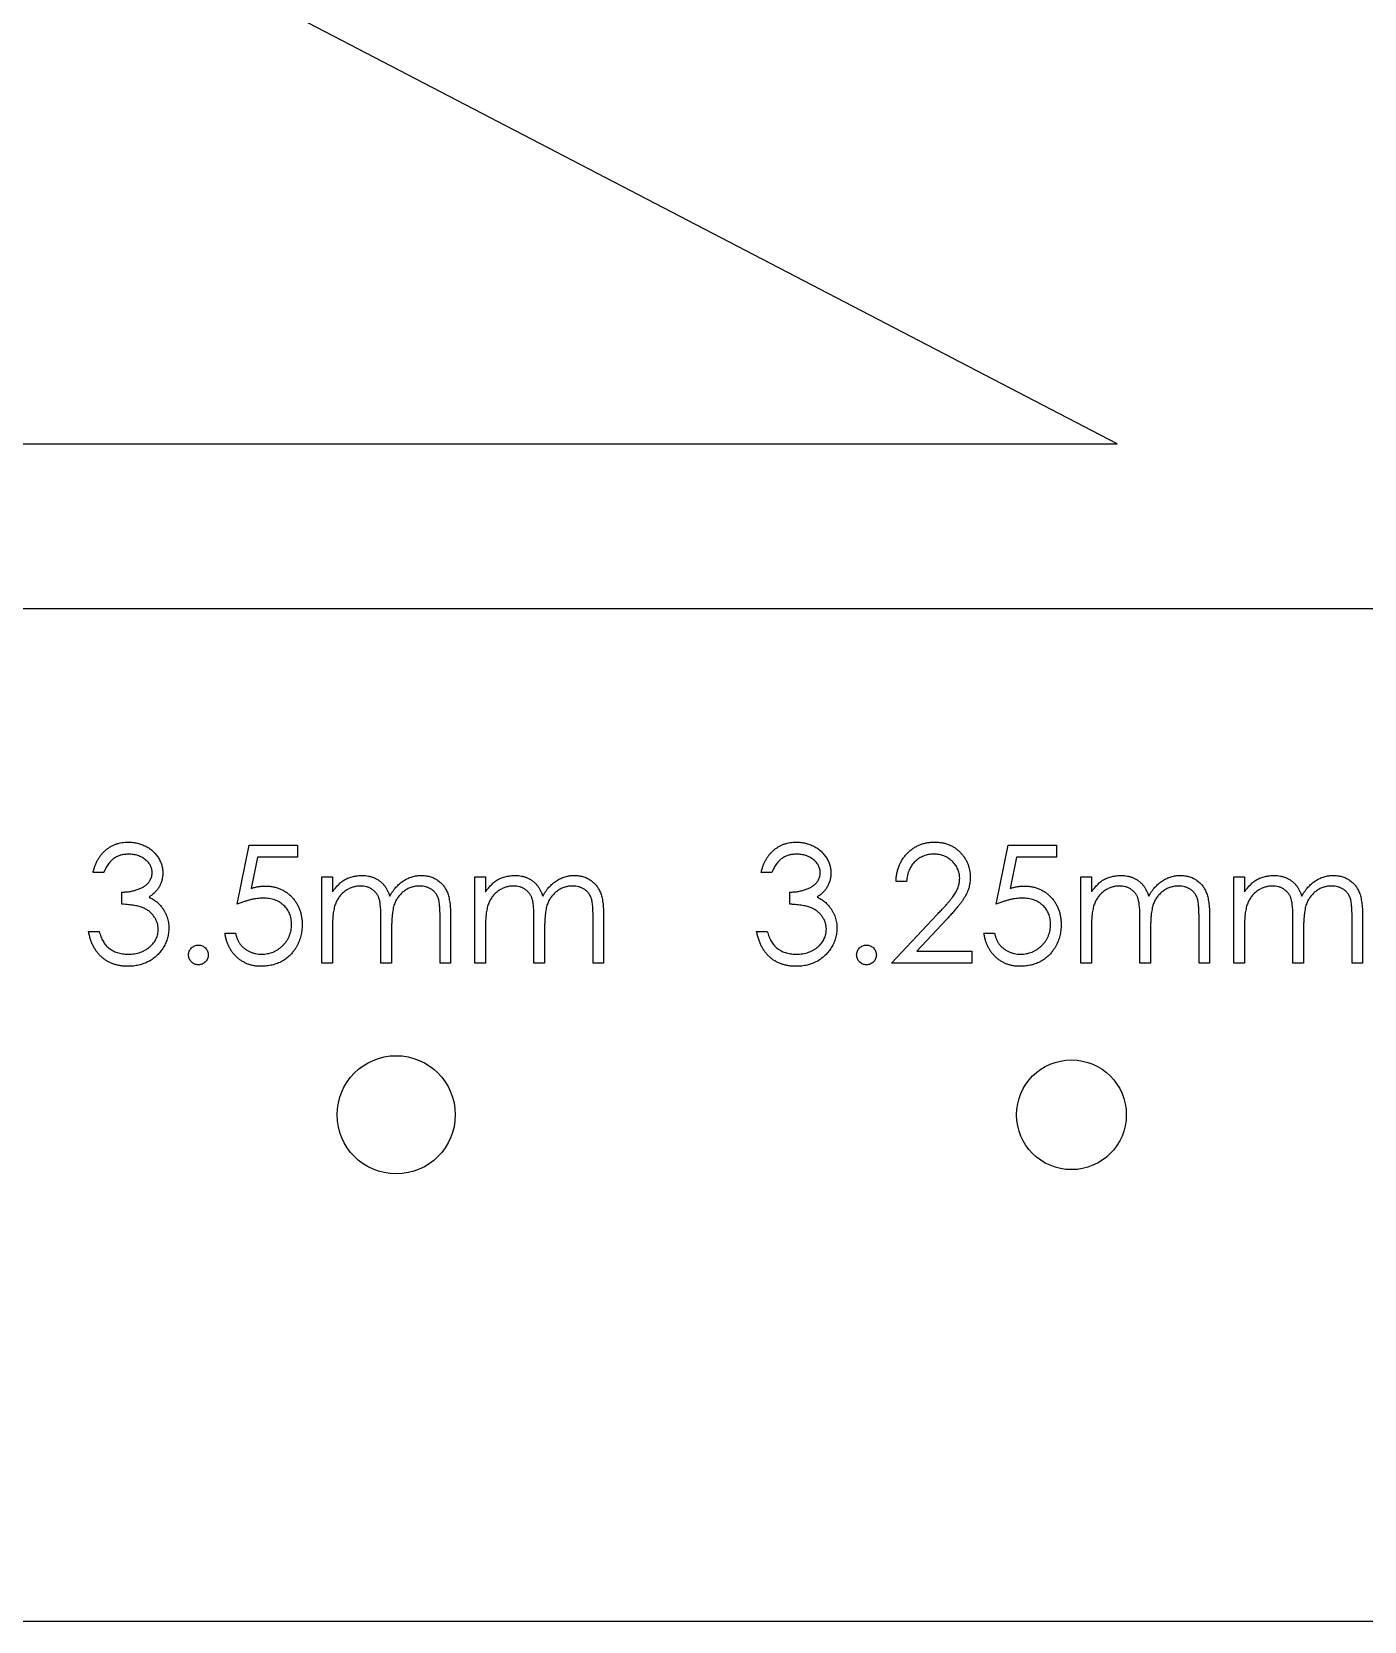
# Model space of a CAD drawing. Header units: millimetres. Extents: x 0 to 250, y -15 to 112.
# Drawn here: x 129.21 to 168.67, y 0 to 47.08 of the extents above; entities that cross this region are included whole.
import ezdxf

# ---------------------------------------------------------------- set-up
doc = ezdxf.new("R2010")
doc.units = ezdxf.units.MM

msp = doc.modelspace()

# ---------------------------------------------------------------- linework, layer by layer
at = {"color": 7, "linetype": 'Continuous', "lineweight": 25}
for p, q in [((161.353, 34.868), (90.392, 71.808)), ((90.392, 34.868), (161.353, 34.868)), ((0, 30), (250, 30)), ((135.285, 21.237), (135.644, 22.987)), ((135.644, 22.987), (137.08, 22.987)), ((135.889, 22.628), (135.701, 21.707)), ((137.08, 22.628), (135.889, 22.628)), ((137.08, 22.987), (137.08, 22.628)), ((157.766, 21.237), (158.125, 22.987)), ((158.125, 22.987), (159.561, 22.987)), ((158.37, 22.628), (158.182, 21.707)), ((159.561, 22.628), (158.37, 22.628)), ((159.561, 22.987), (159.561, 22.628)), ((131.336, 22.179), (131.022, 22.179)), ((151.125, 22.179), (150.811, 22.179)), ((137.798, 22.045), (138.112, 22.045)), ((137.798, 19.487), (137.798, 22.045)), ((138.112, 22.045), (138.112, 21.6)), ((142.33, 22.045), (142.644, 22.045)), ((142.33, 19.487), (142.33, 22.045)), ((142.644, 22.045), (142.644, 21.6)), ((155.118, 21.91), (154.804, 21.91)), ((160.279, 22.045), (160.593, 22.045)), ((160.279, 19.487), (160.279, 22.045)), ((160.593, 22.045), (160.593, 21.6)), ((164.811, 22.045), (165.125, 22.045)), ((164.811, 19.487), (164.811, 22.045)), ((165.125, 22.045), (165.125, 21.6)), ((131.875, 21.237), (131.875, 21.596)), ((151.663, 21.237), (151.663, 21.596)), ((139.548, 19.487), (139.548, 20.788)), ((141.298, 19.487), (141.298, 20.874)), ((141.612, 20.872), (141.612, 19.487)), ((144.08, 19.487), (144.08, 20.788)), ((145.83, 19.487), (145.83, 20.874)), ((146.144, 20.872), (146.144, 19.487)), ((154.67, 19.487), (156.027, 20.935)), ((156.295, 20.781), (155.419, 19.846)), ((162.029, 19.487), (162.029, 20.788)), ((163.779, 19.487), (163.779, 20.874)), ((164.093, 20.872), (164.093, 19.487)), ((166.561, 19.487), (166.561, 20.788)), ((168.311, 19.487), (168.311, 20.874)), ((168.625, 20.872), (168.625, 19.487)), ((130.888, 20.429), (131.202, 20.429)), ((134.926, 20.384), (135.24, 20.384)), ((138.112, 20.563), (138.112, 19.487)), ((139.862, 20.482), (139.862, 19.487)), ((142.644, 20.563), (142.644, 19.487)), ((144.394, 20.482), (144.394, 19.487)), ((150.676, 20.429), (150.99, 20.429)), ((157.407, 20.384), (157.721, 20.384)), ((160.593, 20.563), (160.593, 19.487)), ((162.343, 20.482), (162.343, 19.487)), ((165.125, 20.563), (165.125, 19.487)), ((166.875, 20.482), (166.875, 19.487)), ((155.419, 19.846), (157.048, 19.846)), ((157.048, 19.846), (157.048, 19.487)), ((138.112, 19.487), (137.798, 19.487)), ((139.862, 19.487), (139.548, 19.487)), ((141.612, 19.487), (141.298, 19.487)), ((142.644, 19.487), (142.33, 19.487)), ((144.394, 19.487), (144.08, 19.487)), ((146.144, 19.487), (145.83, 19.487)), ((157.048, 19.487), (154.67, 19.487)), ((160.593, 19.487), (160.279, 19.487)), ((162.343, 19.487), (162.029, 19.487)), ((164.093, 19.487), (163.779, 19.487)), ((165.125, 19.487), (164.811, 19.487)), ((166.875, 19.487), (166.561, 19.487)), ((168.625, 19.487), (168.311, 19.487)), ((0, 0), (250, 0))]:
    msp.add_line(p, q, dxfattribs=at)
for centre, radius in [((140, 15), 1.75), ((160, 15), 1.625)]:
    msp.add_circle(centre, radius, dxfattribs=at)
for points, knots in [([(131.022, 22.179), (131.031, 22.214), (131.047, 22.283), (131.082, 22.382), (131.12, 22.475), (131.165, 22.561), (131.215, 22.642), (131.271, 22.715), (131.333, 22.784), (131.401, 22.845), (131.472, 22.9), (131.547, 22.946), (131.625, 22.987), (131.707, 23.02), (131.792, 23.045), (131.88, 23.063), (131.971, 23.075), (132.033, 23.076), (132.064, 23.077)], [0, 0, 0, 0, 0.072625, 0.141977, 0.208985, 0.273957, 0.336889, 0.398745, 0.460116, 0.520825, 0.580994, 0.640152, 0.698622, 0.757271, 0.816427, 0.876254, 0.937165, 1, 1, 1, 1]), ([(132.064, 23.077), (132.11, 23.075), (132.2, 23.073), (132.333, 23.048), (132.461, 23.008), (132.583, 22.954), (132.696, 22.887), (132.797, 22.807), (132.884, 22.715), (132.956, 22.615), (133.014, 22.507), (133.056, 22.396), (133.081, 22.283), (133.085, 22.206), (133.086, 22.167)], [0, 0, 0, 0, 0.090254, 0.17854, 0.266093, 0.354631, 0.441886, 0.525747, 0.608114, 0.690197, 0.770821, 0.848326, 0.924012, 1, 1, 1, 1]), ([(150.811, 22.179), (150.819, 22.214), (150.836, 22.283), (150.87, 22.382), (150.908, 22.475), (150.954, 22.561), (151.003, 22.642), (151.06, 22.715), (151.121, 22.784), (151.189, 22.845), (151.26, 22.9), (151.336, 22.946), (151.414, 22.987), (151.495, 23.02), (151.58, 23.045), (151.668, 23.063), (151.759, 23.075), (151.821, 23.076), (151.852, 23.077)], [0, 0, 0, 0, 0.072625, 0.141977, 0.208985, 0.273957, 0.336889, 0.398745, 0.460116, 0.520825, 0.580994, 0.640152, 0.698622, 0.757271, 0.816427, 0.876254, 0.937165, 1, 1, 1, 1]), ([(151.852, 23.077), (151.898, 23.075), (151.989, 23.073), (152.121, 23.048), (152.249, 23.008), (152.371, 22.954), (152.484, 22.887), (152.585, 22.807), (152.672, 22.715), (152.745, 22.615), (152.802, 22.507), (152.844, 22.396), (152.87, 22.283), (152.873, 22.206), (152.875, 22.167)], [0, 0, 0, 0, 0.090254, 0.17854, 0.266093, 0.354631, 0.441886, 0.525747, 0.608114, 0.690197, 0.770821, 0.848326, 0.924012, 1, 1, 1, 1]), ([(154.804, 21.91), (154.806, 21.952), (154.81, 22.034), (154.829, 22.153), (154.856, 22.267), (154.894, 22.375), (154.941, 22.477), (154.998, 22.574), (155.065, 22.665), (155.142, 22.75), (155.224, 22.827), (155.314, 22.893), (155.407, 22.95), (155.506, 22.997), (155.609, 23.032), (155.717, 23.058), (155.83, 23.074), (155.907, 23.076), (155.946, 23.077)], [0, 0, 0, 0, 0.068791, 0.135103, 0.198979, 0.261904, 0.323495, 0.385195, 0.446969, 0.509765, 0.572251, 0.633405, 0.693251, 0.752583, 0.812579, 0.873275, 0.93555, 1, 1, 1, 1]), ([(155.946, 23.077), (155.984, 23.076), (156.059, 23.074), (156.169, 23.059), (156.274, 23.035), (156.374, 23.002), (156.467, 22.957), (156.554, 22.903), (156.637, 22.841), (156.711, 22.768), (156.78, 22.69), (156.839, 22.606), (156.89, 22.52), (156.932, 22.43), (156.963, 22.336), (156.987, 22.24), (157, 22.139), (157.002, 22.071), (157.003, 22.036)], [0, 0, 0, 0, 0.0694755, 0.1365168, 0.2007888, 0.2638297, 0.325735, 0.3872907, 0.4495092, 0.5129678, 0.5762752, 0.6375801, 0.6979026, 0.7571721, 0.8165985, 0.8766532, 0.9372896, 1, 1, 1, 1]), ([(132.068, 22.718), (132.028, 22.716), (131.951, 22.714), (131.838, 22.69), (131.734, 22.652), (131.654, 22.606), (131.595, 22.562), (131.553, 22.523), (131.512, 22.479), (131.474, 22.429), (131.436, 22.375), (131.401, 22.314), (131.367, 22.249), (131.347, 22.203), (131.336, 22.179)], [0, 0, 0, 0, 0.1227119, 0.239685, 0.3518159, 0.4637661, 0.5208178, 0.5794483, 0.6406041, 0.7052975, 0.7736339, 0.8446694, 0.9200565, 1, 1, 1, 1]), ([(132.772, 22.169), (132.772, 22.187), (132.771, 22.223), (132.761, 22.276), (132.745, 22.328), (132.723, 22.378), (132.695, 22.425), (132.66, 22.471), (132.619, 22.514), (132.572, 22.555), (132.522, 22.594), (132.467, 22.627), (132.408, 22.655), (132.347, 22.678), (132.282, 22.696), (132.213, 22.708), (132.142, 22.716), (132.093, 22.717), (132.068, 22.718)], [0, 0, 0, 0, 0.055275, 0.109966, 0.163247, 0.218076, 0.273301, 0.330909, 0.390995, 0.454176, 0.518862, 0.583311, 0.648517, 0.715031, 0.782502, 0.852323, 0.924928, 1, 1, 1, 1]), ([(151.857, 22.718), (151.817, 22.716), (151.739, 22.714), (151.627, 22.69), (151.522, 22.652), (151.443, 22.606), (151.384, 22.562), (151.342, 22.523), (151.3, 22.479), (151.263, 22.429), (151.224, 22.375), (151.189, 22.314), (151.156, 22.249), (151.135, 22.203), (151.125, 22.179)], [0, 0, 0, 0, 0.1227119, 0.239685, 0.3518159, 0.4637661, 0.5208178, 0.5794483, 0.6406041, 0.7052975, 0.7736339, 0.8446694, 0.9200565, 1, 1, 1, 1]), ([(152.561, 22.169), (152.56, 22.187), (152.559, 22.223), (152.549, 22.276), (152.533, 22.328), (152.512, 22.378), (152.483, 22.425), (152.449, 22.471), (152.408, 22.514), (152.361, 22.555), (152.31, 22.594), (152.255, 22.627), (152.197, 22.655), (152.135, 22.678), (152.07, 22.696), (152.002, 22.708), (151.93, 22.716), (151.881, 22.717), (151.857, 22.718)], [0, 0, 0, 0, 0.055275, 0.109966, 0.163247, 0.218076, 0.273301, 0.330909, 0.390995, 0.454176, 0.518862, 0.583311, 0.648517, 0.715031, 0.782502, 0.852323, 0.924928, 1, 1, 1, 1]), ([(155.93, 22.718), (155.902, 22.717), (155.848, 22.716), (155.769, 22.706), (155.694, 22.689), (155.622, 22.666), (155.554, 22.636), (155.489, 22.599), (155.428, 22.556), (155.371, 22.506), (155.318, 22.451), (155.271, 22.389), (155.231, 22.322), (155.195, 22.25), (155.166, 22.173), (155.144, 22.09), (155.127, 22.002), (155.121, 21.941), (155.118, 21.91)], [0, 0, 0, 0, 0.064439, 0.126547, 0.186887, 0.245878, 0.304041, 0.362191, 0.420976, 0.48066, 0.5406, 0.600689, 0.661936, 0.724443, 0.789038, 0.856314, 0.926352, 1, 1, 1, 1]), ([(156.689, 22.008), (156.688, 22.032), (156.687, 22.079), (156.676, 22.148), (156.659, 22.215), (156.635, 22.279), (156.604, 22.34), (156.565, 22.399), (156.521, 22.456), (156.469, 22.509), (156.413, 22.558), (156.353, 22.601), (156.29, 22.637), (156.224, 22.666), (156.155, 22.69), (156.082, 22.706), (156.007, 22.716), (155.956, 22.717), (155.93, 22.718)], [0, 0, 0, 0, 0.061965, 0.122122, 0.180988, 0.239933, 0.299906, 0.359989, 0.421776, 0.486576, 0.551535, 0.615018, 0.677259, 0.73973, 0.80305, 0.866495, 0.931973, 1, 1, 1, 1]), ([(131.875, 21.596), (131.918, 21.597), (132.003, 21.598), (132.127, 21.615), (132.245, 21.64), (132.356, 21.676), (132.456, 21.719), (132.544, 21.769), (132.616, 21.825), (132.674, 21.886), (132.718, 21.953), (132.75, 22.022), (132.768, 22.094), (132.771, 22.144), (132.772, 22.169)], [0, 0, 0, 0, 0.110166, 0.215787, 0.318027, 0.417574, 0.51165, 0.596162, 0.672935, 0.74367, 0.810677, 0.874059, 0.936696, 1, 1, 1, 1]), ([(133.086, 22.167), (133.085, 22.13), (133.083, 22.058), (133.063, 21.952), (133.031, 21.853), (132.986, 21.759), (132.928, 21.671), (132.857, 21.589), (132.773, 21.513), (132.71, 21.47), (132.678, 21.447)], [0, 0, 0, 0, 0.128068, 0.250608, 0.37063, 0.490072, 0.610375, 0.734313, 0.863217, 1, 1, 1, 1]), ([(151.663, 21.596), (151.706, 21.597), (151.791, 21.598), (151.915, 21.615), (152.034, 21.64), (152.144, 21.676), (152.245, 21.719), (152.332, 21.769), (152.405, 21.825), (152.463, 21.886), (152.506, 21.953), (152.538, 22.022), (152.557, 22.094), (152.559, 22.144), (152.561, 22.169)], [0, 0, 0, 0, 0.110166, 0.215787, 0.318027, 0.417574, 0.51165, 0.596162, 0.672935, 0.74367, 0.810677, 0.874059, 0.936696, 1, 1, 1, 1]), ([(152.875, 22.167), (152.874, 22.13), (152.871, 22.058), (152.852, 21.952), (152.819, 21.853), (152.774, 21.759), (152.716, 21.671), (152.645, 21.589), (152.562, 21.513), (152.499, 21.47), (152.466, 21.447)], [0, 0, 0, 0, 0.128068, 0.250608, 0.37063, 0.490072, 0.610375, 0.734313, 0.863217, 1, 1, 1, 1]), ([(135.701, 21.707), (135.738, 21.718), (135.81, 21.737), (135.916, 21.759), (136.016, 21.773), (136.081, 21.775), (136.113, 21.775)], [0, 0, 0, 0, 0.275068, 0.532901, 0.773973, 1, 1, 1, 1]), ([(136.113, 21.775), (136.152, 21.775), (136.229, 21.773), (136.341, 21.757), (136.449, 21.732), (136.551, 21.697), (136.648, 21.652), (136.738, 21.596), (136.825, 21.53), (136.905, 21.455), (136.977, 21.372), (137.041, 21.283), (137.095, 21.188), (137.139, 21.087), (137.173, 20.981), (137.196, 20.869), (137.212, 20.752), (137.214, 20.671), (137.214, 20.63)], [0, 0, 0, 0, 0.065808, 0.129394, 0.190894, 0.251281, 0.310815, 0.370371, 0.430768, 0.492881, 0.555104, 0.616067, 0.677256, 0.73826, 0.800762, 0.864778, 0.931045, 1, 1, 1, 1]), ([(138.112, 21.6), (138.14, 21.639), (138.194, 21.714), (138.283, 21.812), (138.372, 21.895), (138.436, 21.939), (138.467, 21.96)], [0, 0, 0, 0, 0.283595, 0.543395, 0.780646, 1, 1, 1, 1]), ([(138.939, 21.775), (138.901, 21.774), (138.825, 21.771), (138.714, 21.743), (138.607, 21.7), (138.505, 21.641), (138.411, 21.567), (138.329, 21.48), (138.26, 21.381), (138.214, 21.289), (138.185, 21.207), (138.165, 21.138), (138.148, 21.061), (138.136, 20.976), (138.124, 20.884), (138.118, 20.784), (138.112, 20.676), (138.112, 20.602), (138.112, 20.563)], [0, 0, 0, 0, 0.0686771, 0.136871, 0.2061144, 0.2775382, 0.349772, 0.4212508, 0.4929108, 0.5670266, 0.6066142, 0.649704, 0.6973032, 0.7490857, 0.8048806, 0.865485, 0.9302371, 1, 1, 1, 1]), ([(138.467, 21.96), (138.509, 21.98), (138.592, 22.019), (138.723, 22.06), (138.857, 22.084), (138.948, 22.088), (138.994, 22.089)], [0, 0, 0, 0, 0.253734, 0.503035, 0.750014, 1, 1, 1, 1]), ([(139.548, 20.788), (139.548, 20.824), (139.548, 20.895), (139.545, 20.996), (139.54, 21.088), (139.534, 21.171), (139.525, 21.244), (139.516, 21.309), (139.505, 21.364), (139.486, 21.425), (139.457, 21.491), (139.411, 21.562), (139.353, 21.625), (139.286, 21.678), (139.21, 21.722), (139.126, 21.753), (139.034, 21.772), (138.972, 21.774), (138.939, 21.775)], [0, 0, 0, 0, 0.08253, 0.158779, 0.227738, 0.289946, 0.345499, 0.393896, 0.436374, 0.472122, 0.536384, 0.599078, 0.661948, 0.726311, 0.791771, 0.858647, 0.927305, 1, 1, 1, 1]), ([(138.994, 22.089), (139.025, 22.088), (139.086, 22.086), (139.177, 22.073), (139.264, 22.05), (139.349, 22.017), (139.429, 21.978), (139.502, 21.932), (139.567, 21.88), (139.626, 21.821), (139.678, 21.751), (139.726, 21.67), (139.77, 21.576), (139.795, 21.508), (139.808, 21.472)], [0, 0, 0, 0, 0.084152, 0.166532, 0.248836, 0.331246, 0.412957, 0.490494, 0.566156, 0.639987, 0.716765, 0.802144, 0.895833, 1, 1, 1, 1]), ([(139.808, 21.472), (139.822, 21.497), (139.849, 21.545), (139.894, 21.614), (139.941, 21.678), (139.991, 21.738), (140.044, 21.794), (140.099, 21.845), (140.156, 21.891), (140.236, 21.945), (140.34, 22.003), (140.471, 22.053), (140.607, 22.084), (140.699, 22.088), (140.746, 22.089)], [0, 0, 0, 0, 0.071766, 0.141226, 0.209116, 0.27484, 0.339483, 0.402476, 0.464942, 0.526833, 0.647415, 0.765562, 0.881615, 1, 1, 1, 1]), ([(140.691, 21.775), (140.652, 21.774), (140.573, 21.771), (140.459, 21.743), (140.349, 21.7), (140.247, 21.637), (140.153, 21.562), (140.072, 21.473), (140.005, 21.373), (139.96, 21.28), (139.931, 21.196), (139.912, 21.123), (139.897, 21.04), (139.884, 20.947), (139.875, 20.845), (139.867, 20.732), (139.863, 20.61), (139.862, 20.526), (139.862, 20.482)], [0, 0, 0, 0, 0.068158, 0.134707, 0.201865, 0.270788, 0.340024, 0.408083, 0.476813, 0.547346, 0.58564, 0.628865, 0.677153, 0.730803, 0.789807, 0.854325, 0.924365, 1, 1, 1, 1]), ([(141.298, 20.874), (141.298, 20.906), (141.298, 20.969), (141.295, 21.06), (141.29, 21.142), (141.284, 21.216), (141.276, 21.282), (141.265, 21.34), (141.254, 21.391), (141.235, 21.447), (141.205, 21.509), (141.159, 21.576), (141.102, 21.634), (141.036, 21.684), (140.96, 21.725), (140.877, 21.755), (140.786, 21.773), (140.724, 21.774), (140.691, 21.775)], [0, 0, 0, 0, 0.078343, 0.150563, 0.216151, 0.27568, 0.328707, 0.375904, 0.417302, 0.452693, 0.517265, 0.581217, 0.645322, 0.712024, 0.78013, 0.850218, 0.922649, 1, 1, 1, 1]), ([(140.746, 22.089), (140.789, 22.088), (140.873, 22.085), (140.995, 22.06), (141.109, 22.017), (141.214, 21.959), (141.31, 21.886), (141.392, 21.799), (141.462, 21.698), (141.508, 21.604), (141.539, 21.521), (141.558, 21.45), (141.574, 21.371), (141.588, 21.286), (141.599, 21.193), (141.606, 21.093), (141.611, 20.985), (141.612, 20.911), (141.612, 20.872)], [0, 0, 0, 0, 0.075604, 0.147965, 0.218797, 0.28947, 0.359724, 0.429708, 0.500497, 0.574429, 0.613947, 0.657155, 0.703973, 0.754939, 0.809707, 0.868833, 0.932385, 1, 1, 1, 1]), ([(142.644, 21.6), (142.672, 21.639), (142.726, 21.714), (142.815, 21.812), (142.904, 21.895), (142.968, 21.939), (142.999, 21.96)], [0, 0, 0, 0, 0.283595, 0.543395, 0.780646, 1, 1, 1, 1]), ([(143.471, 21.775), (143.433, 21.774), (143.357, 21.771), (143.246, 21.743), (143.139, 21.7), (143.037, 21.641), (142.943, 21.567), (142.861, 21.48), (142.792, 21.381), (142.746, 21.289), (142.717, 21.207), (142.697, 21.138), (142.68, 21.061), (142.668, 20.976), (142.656, 20.884), (142.65, 20.784), (142.644, 20.676), (142.644, 20.602), (142.644, 20.563)], [0, 0, 0, 0, 0.068677, 0.136871, 0.206114, 0.277538, 0.349772, 0.421251, 0.492911, 0.567027, 0.606614, 0.649704, 0.697303, 0.749086, 0.804881, 0.865485, 0.930237, 1, 1, 1, 1]), ([(142.999, 21.96), (143.041, 21.98), (143.124, 22.019), (143.255, 22.06), (143.389, 22.084), (143.48, 22.088), (143.526, 22.089)], [0, 0, 0, 0, 0.253734, 0.503035, 0.750014, 1, 1, 1, 1]), ([(144.08, 20.788), (144.08, 20.824), (144.08, 20.895), (144.077, 20.996), (144.072, 21.088), (144.066, 21.171), (144.058, 21.244), (144.048, 21.309), (144.037, 21.364), (144.018, 21.425), (143.989, 21.491), (143.943, 21.562), (143.885, 21.625), (143.818, 21.678), (143.742, 21.722), (143.658, 21.753), (143.566, 21.772), (143.504, 21.774), (143.471, 21.775)], [0, 0, 0, 0, 0.0825297, 0.1587789, 0.2277381, 0.2899457, 0.3454988, 0.3938963, 0.4363738, 0.4721223, 0.5363836, 0.5990779, 0.6619482, 0.7263105, 0.7917711, 0.8586473, 0.9273053, 1, 1, 1, 1]), ([(143.526, 22.089), (143.557, 22.088), (143.618, 22.086), (143.709, 22.073), (143.796, 22.05), (143.881, 22.017), (143.961, 21.978), (144.034, 21.932), (144.099, 21.88), (144.158, 21.821), (144.21, 21.751), (144.258, 21.67), (144.302, 21.576), (144.327, 21.508), (144.34, 21.472)], [0, 0, 0, 0, 0.084152, 0.166532, 0.248836, 0.331246, 0.412957, 0.490494, 0.566156, 0.639987, 0.716765, 0.802144, 0.895833, 1, 1, 1, 1]), ([(144.34, 21.472), (144.354, 21.497), (144.381, 21.545), (144.426, 21.614), (144.473, 21.678), (144.523, 21.738), (144.576, 21.794), (144.631, 21.845), (144.688, 21.891), (144.768, 21.945), (144.872, 22.003), (145.003, 22.053), (145.139, 22.084), (145.231, 22.088), (145.278, 22.089)], [0, 0, 0, 0, 0.071766, 0.141226, 0.209116, 0.27484, 0.339483, 0.402476, 0.464942, 0.526833, 0.647415, 0.765562, 0.881615, 1, 1, 1, 1]), ([(145.223, 21.775), (145.184, 21.774), (145.105, 21.771), (144.991, 21.743), (144.881, 21.7), (144.779, 21.637), (144.685, 21.562), (144.604, 21.473), (144.537, 21.373), (144.492, 21.28), (144.463, 21.196), (144.444, 21.123), (144.43, 21.04), (144.416, 20.947), (144.407, 20.845), (144.399, 20.732), (144.395, 20.61), (144.394, 20.526), (144.394, 20.482)], [0, 0, 0, 0, 0.0681582, 0.1347066, 0.201865, 0.2707883, 0.3400243, 0.4080827, 0.4768132, 0.5473461, 0.5856398, 0.628865, 0.6771532, 0.7308028, 0.7898066, 0.854325, 0.9243651, 1, 1, 1, 1]), ([(145.83, 20.874), (145.83, 20.906), (145.83, 20.969), (145.827, 21.06), (145.822, 21.142), (145.816, 21.216), (145.808, 21.282), (145.797, 21.34), (145.786, 21.391), (145.767, 21.447), (145.737, 21.509), (145.691, 21.576), (145.634, 21.634), (145.568, 21.684), (145.492, 21.725), (145.409, 21.755), (145.318, 21.773), (145.256, 21.774), (145.223, 21.775)], [0, 0, 0, 0, 0.078343, 0.150563, 0.216151, 0.27568, 0.328707, 0.375904, 0.417302, 0.452693, 0.517265, 0.581217, 0.645322, 0.712024, 0.78013, 0.850218, 0.922649, 1, 1, 1, 1]), ([(145.278, 22.089), (145.321, 22.088), (145.405, 22.085), (145.527, 22.06), (145.641, 22.017), (145.746, 21.959), (145.842, 21.886), (145.924, 21.799), (145.994, 21.698), (146.04, 21.604), (146.071, 21.521), (146.09, 21.45), (146.107, 21.371), (146.12, 21.286), (146.131, 21.193), (146.138, 21.093), (146.143, 20.985), (146.144, 20.911), (146.144, 20.872)], [0, 0, 0, 0, 0.075604, 0.147965, 0.218797, 0.28947, 0.359724, 0.429708, 0.500497, 0.574429, 0.613947, 0.657155, 0.703973, 0.754939, 0.809707, 0.868833, 0.932385, 1, 1, 1, 1]), ([(156.027, 20.935), (156.06, 20.97), (156.123, 21.036), (156.213, 21.133), (156.294, 21.223), (156.366, 21.305), (156.428, 21.382), (156.483, 21.45), (156.527, 21.513), (156.574, 21.586), (156.621, 21.674), (156.66, 21.783), (156.684, 21.895), (156.687, 21.97), (156.689, 22.008)], [0, 0, 0, 0, 0.110803, 0.212829, 0.306101, 0.390647, 0.466924, 0.534481, 0.593587, 0.644557, 0.7362, 0.825024, 0.911986, 1, 1, 1, 1]), ([(157.003, 22.036), (157.001, 21.987), (156.998, 21.891), (156.969, 21.749), (156.924, 21.611), (156.87, 21.5), (156.816, 21.411), (156.767, 21.338), (156.709, 21.259), (156.643, 21.174), (156.568, 21.084), (156.485, 20.987), (156.393, 20.886), (156.328, 20.816), (156.295, 20.781)], [0, 0, 0, 0, 0.098702, 0.195672, 0.292422, 0.391343, 0.444462, 0.504229, 0.570352, 0.642546, 0.722288, 0.807921, 0.90047, 1, 1, 1, 1]), ([(158.182, 21.707), (158.219, 21.718), (158.29, 21.737), (158.396, 21.759), (158.497, 21.773), (158.562, 21.775), (158.594, 21.775)], [0, 0, 0, 0, 0.275068, 0.532901, 0.773973, 1, 1, 1, 1]), ([(158.594, 21.775), (158.633, 21.775), (158.71, 21.773), (158.822, 21.757), (158.929, 21.732), (159.031, 21.697), (159.128, 21.652), (159.219, 21.596), (159.305, 21.53), (159.385, 21.455), (159.458, 21.372), (159.522, 21.283), (159.576, 21.188), (159.619, 21.087), (159.654, 20.981), (159.677, 20.869), (159.693, 20.752), (159.694, 20.671), (159.695, 20.63)], [0, 0, 0, 0, 0.065808, 0.129394, 0.190894, 0.251281, 0.310815, 0.370371, 0.430768, 0.492881, 0.555104, 0.616067, 0.677256, 0.73826, 0.800762, 0.864778, 0.931045, 1, 1, 1, 1]), ([(160.593, 21.6), (160.621, 21.639), (160.675, 21.714), (160.764, 21.812), (160.853, 21.895), (160.917, 21.939), (160.947, 21.96)], [0, 0, 0, 0, 0.283595, 0.543395, 0.780646, 1, 1, 1, 1]), ([(161.42, 21.775), (161.382, 21.774), (161.306, 21.771), (161.195, 21.743), (161.087, 21.7), (160.985, 21.641), (160.892, 21.567), (160.81, 21.48), (160.741, 21.381), (160.695, 21.289), (160.666, 21.207), (160.646, 21.138), (160.629, 21.061), (160.617, 20.976), (160.605, 20.884), (160.599, 20.784), (160.593, 20.676), (160.593, 20.602), (160.593, 20.563)], [0, 0, 0, 0, 0.068677, 0.136871, 0.206114, 0.277538, 0.349772, 0.421251, 0.492911, 0.567027, 0.606614, 0.649704, 0.697303, 0.749086, 0.804881, 0.865485, 0.930237, 1, 1, 1, 1]), ([(160.947, 21.96), (160.989, 21.98), (161.072, 22.019), (161.204, 22.06), (161.338, 22.084), (161.429, 22.088), (161.475, 22.089)], [0, 0, 0, 0, 0.253734, 0.503035, 0.750014, 1, 1, 1, 1]), ([(162.029, 20.788), (162.028, 20.824), (162.028, 20.895), (162.026, 20.996), (162.021, 21.088), (162.015, 21.171), (162.006, 21.244), (161.997, 21.309), (161.985, 21.364), (161.966, 21.425), (161.938, 21.491), (161.892, 21.562), (161.834, 21.625), (161.766, 21.678), (161.69, 21.722), (161.606, 21.753), (161.515, 21.772), (161.452, 21.774), (161.42, 21.775)], [0, 0, 0, 0, 0.08253, 0.158779, 0.227738, 0.289946, 0.345499, 0.393896, 0.436374, 0.472122, 0.536384, 0.599078, 0.661948, 0.726311, 0.791771, 0.858647, 0.927305, 1, 1, 1, 1]), ([(161.475, 22.089), (161.506, 22.088), (161.567, 22.086), (161.657, 22.073), (161.745, 22.05), (161.83, 22.017), (161.909, 21.978), (161.983, 21.932), (162.048, 21.88), (162.106, 21.821), (162.159, 21.751), (162.207, 21.67), (162.251, 21.576), (162.276, 21.508), (162.289, 21.472)], [0, 0, 0, 0, 0.084152, 0.166532, 0.248836, 0.331246, 0.412957, 0.490494, 0.566156, 0.639987, 0.716765, 0.802144, 0.895833, 1, 1, 1, 1]), ([(162.289, 21.472), (162.302, 21.497), (162.329, 21.545), (162.375, 21.614), (162.422, 21.678), (162.472, 21.738), (162.525, 21.794), (162.58, 21.845), (162.637, 21.891), (162.717, 21.945), (162.821, 22.003), (162.952, 22.053), (163.088, 22.084), (163.18, 22.088), (163.227, 22.089)], [0, 0, 0, 0, 0.071766, 0.141226, 0.209116, 0.27484, 0.339483, 0.402476, 0.464942, 0.526833, 0.647415, 0.765562, 0.881615, 1, 1, 1, 1]), ([(163.172, 21.775), (163.132, 21.774), (163.054, 21.771), (162.94, 21.743), (162.83, 21.7), (162.727, 21.637), (162.633, 21.562), (162.552, 21.473), (162.486, 21.373), (162.44, 21.28), (162.412, 21.196), (162.393, 21.123), (162.378, 21.04), (162.364, 20.947), (162.355, 20.845), (162.347, 20.732), (162.343, 20.61), (162.343, 20.526), (162.343, 20.482)], [0, 0, 0, 0, 0.068158, 0.134707, 0.201865, 0.270788, 0.340024, 0.408083, 0.476813, 0.547346, 0.58564, 0.628865, 0.677153, 0.730803, 0.789807, 0.854325, 0.924365, 1, 1, 1, 1]), ([(163.779, 20.874), (163.778, 20.906), (163.778, 20.969), (163.776, 21.06), (163.771, 21.142), (163.765, 21.216), (163.756, 21.282), (163.746, 21.34), (163.734, 21.391), (163.716, 21.447), (163.686, 21.509), (163.64, 21.576), (163.583, 21.634), (163.516, 21.684), (163.441, 21.725), (163.358, 21.755), (163.267, 21.773), (163.204, 21.774), (163.172, 21.775)], [0, 0, 0, 0, 0.078343, 0.150563, 0.216151, 0.27568, 0.328707, 0.375904, 0.417302, 0.452693, 0.517265, 0.581217, 0.645322, 0.712024, 0.78013, 0.850218, 0.922649, 1, 1, 1, 1]), ([(163.227, 22.089), (163.27, 22.088), (163.354, 22.085), (163.476, 22.06), (163.59, 22.017), (163.695, 21.959), (163.79, 21.886), (163.873, 21.799), (163.943, 21.698), (163.988, 21.604), (164.019, 21.521), (164.038, 21.45), (164.055, 21.371), (164.069, 21.286), (164.079, 21.193), (164.087, 21.093), (164.092, 20.985), (164.092, 20.911), (164.093, 20.872)], [0, 0, 0, 0, 0.075604, 0.147965, 0.218797, 0.28947, 0.359724, 0.429708, 0.500497, 0.574429, 0.613947, 0.657155, 0.703973, 0.754939, 0.809707, 0.868833, 0.932385, 1, 1, 1, 1]), ([(165.125, 21.6), (165.153, 21.639), (165.207, 21.714), (165.296, 21.812), (165.385, 21.895), (165.449, 21.939), (165.479, 21.96)], [0, 0, 0, 0, 0.283595, 0.543395, 0.780646, 1, 1, 1, 1]), ([(165.952, 21.775), (165.914, 21.774), (165.838, 21.771), (165.727, 21.743), (165.619, 21.7), (165.518, 21.641), (165.424, 21.567), (165.342, 21.48), (165.273, 21.381), (165.227, 21.289), (165.198, 21.207), (165.178, 21.138), (165.161, 21.061), (165.149, 20.976), (165.137, 20.884), (165.131, 20.784), (165.125, 20.676), (165.125, 20.602), (165.125, 20.563)], [0, 0, 0, 0, 0.068677, 0.136871, 0.206114, 0.277538, 0.349772, 0.421251, 0.492911, 0.567027, 0.606614, 0.649704, 0.697303, 0.749086, 0.804881, 0.865485, 0.930237, 1, 1, 1, 1]), ([(165.479, 21.96), (165.521, 21.98), (165.604, 22.019), (165.736, 22.06), (165.87, 22.084), (165.961, 22.088), (166.007, 22.089)], [0, 0, 0, 0, 0.253734, 0.503035, 0.750014, 1, 1, 1, 1]), ([(166.561, 20.788), (166.561, 20.824), (166.56, 20.895), (166.558, 20.996), (166.553, 21.088), (166.547, 21.171), (166.538, 21.244), (166.529, 21.309), (166.517, 21.364), (166.499, 21.425), (166.47, 21.491), (166.424, 21.562), (166.366, 21.625), (166.298, 21.678), (166.222, 21.722), (166.138, 21.753), (166.047, 21.772), (165.984, 21.774), (165.952, 21.775)], [0, 0, 0, 0, 0.08253, 0.158779, 0.227738, 0.289946, 0.345499, 0.393896, 0.436374, 0.472122, 0.536384, 0.599078, 0.661948, 0.726311, 0.791771, 0.858647, 0.927305, 1, 1, 1, 1]), ([(166.007, 22.089), (166.038, 22.088), (166.099, 22.086), (166.189, 22.073), (166.277, 22.05), (166.362, 22.017), (166.442, 21.978), (166.515, 21.932), (166.58, 21.88), (166.638, 21.821), (166.691, 21.751), (166.739, 21.67), (166.783, 21.576), (166.808, 21.508), (166.821, 21.472)], [0, 0, 0, 0, 0.084152, 0.166532, 0.248836, 0.331246, 0.412957, 0.490494, 0.566156, 0.639987, 0.716765, 0.802144, 0.895833, 1, 1, 1, 1]), ([(166.821, 21.472), (166.834, 21.497), (166.861, 21.545), (166.907, 21.614), (166.954, 21.678), (167.004, 21.738), (167.057, 21.794), (167.112, 21.845), (167.169, 21.891), (167.249, 21.945), (167.353, 22.003), (167.484, 22.053), (167.62, 22.084), (167.712, 22.088), (167.759, 22.089)], [0, 0, 0, 0, 0.071766, 0.141226, 0.209116, 0.27484, 0.339483, 0.402476, 0.464942, 0.526833, 0.647415, 0.765562, 0.881615, 1, 1, 1, 1]), ([(167.704, 21.775), (167.664, 21.774), (167.586, 21.771), (167.472, 21.743), (167.362, 21.7), (167.259, 21.637), (167.165, 21.562), (167.085, 21.473), (167.018, 21.373), (166.972, 21.28), (166.944, 21.196), (166.925, 21.123), (166.91, 21.04), (166.897, 20.947), (166.888, 20.845), (166.879, 20.732), (166.876, 20.61), (166.875, 20.526), (166.875, 20.482)], [0, 0, 0, 0, 0.0681582, 0.1347066, 0.201865, 0.2707883, 0.3400243, 0.4080827, 0.4768132, 0.5473461, 0.5856398, 0.628865, 0.6771532, 0.7308028, 0.7898066, 0.854325, 0.9243651, 1, 1, 1, 1]), ([(168.311, 20.874), (168.311, 20.906), (168.31, 20.969), (168.308, 21.06), (168.303, 21.142), (168.297, 21.216), (168.288, 21.282), (168.278, 21.34), (168.267, 21.391), (168.248, 21.447), (168.218, 21.509), (168.172, 21.576), (168.115, 21.634), (168.048, 21.684), (167.973, 21.725), (167.89, 21.755), (167.799, 21.773), (167.736, 21.774), (167.704, 21.775)], [0, 0, 0, 0, 0.078343, 0.150563, 0.216151, 0.27568, 0.328707, 0.375904, 0.417302, 0.452693, 0.517265, 0.581217, 0.645322, 0.712024, 0.78013, 0.850218, 0.922649, 1, 1, 1, 1]), ([(167.759, 22.089), (167.802, 22.088), (167.886, 22.085), (168.008, 22.06), (168.122, 22.017), (168.227, 21.959), (168.322, 21.886), (168.405, 21.799), (168.475, 21.698), (168.52, 21.604), (168.551, 21.521), (168.57, 21.45), (168.587, 21.371), (168.601, 21.286), (168.611, 21.193), (168.619, 21.093), (168.624, 20.985), (168.625, 20.911), (168.625, 20.872)], [0, 0, 0, 0, 0.075604, 0.147965, 0.218797, 0.28947, 0.359724, 0.429708, 0.500497, 0.574429, 0.613947, 0.657155, 0.703973, 0.754939, 0.809707, 0.868833, 0.932385, 1, 1, 1, 1]), ([(132.952, 20.497), (132.95, 20.529), (132.947, 20.594), (132.924, 20.69), (132.885, 20.782), (132.832, 20.869), (132.766, 20.95), (132.69, 21.022), (132.602, 21.082), (132.521, 21.123), (132.449, 21.151), (132.388, 21.169), (132.319, 21.185), (132.244, 21.2), (132.161, 21.212), (132.072, 21.223), (131.976, 21.231), (131.909, 21.235), (131.875, 21.237)], [0, 0, 0, 0, 0.066909, 0.133485, 0.201035, 0.271234, 0.34288, 0.413836, 0.485977, 0.56023, 0.599884, 0.644055, 0.691892, 0.744688, 0.801492, 0.862858, 0.929328, 1, 1, 1, 1]), ([(132.678, 21.447), (132.715, 21.429), (132.789, 21.394), (132.889, 21.324), (132.98, 21.243), (133.031, 21.18), (133.057, 21.149)], [0, 0, 0, 0, 0.25388, 0.503009, 0.750291, 1, 1, 1, 1]), ([(136.056, 21.416), (136.029, 21.416), (135.973, 21.415), (135.887, 21.406), (135.797, 21.392), (135.703, 21.372), (135.604, 21.346), (135.501, 21.316), (135.394, 21.279), (135.322, 21.251), (135.285, 21.237)], [0, 0, 0, 0, 0.102203, 0.211023, 0.3251, 0.446502, 0.573788, 0.708901, 0.850358, 1, 1, 1, 1]), ([(136.9, 20.644), (136.9, 20.672), (136.898, 20.727), (136.888, 20.807), (136.87, 20.883), (136.844, 20.955), (136.812, 21.024), (136.772, 21.088), (136.725, 21.148), (136.671, 21.203), (136.612, 21.254), (136.546, 21.297), (136.476, 21.334), (136.402, 21.365), (136.322, 21.388), (136.238, 21.405), (136.149, 21.414), (136.088, 21.416), (136.056, 21.416)], [0, 0, 0, 0, 0.065351, 0.127916, 0.18836, 0.247216, 0.30563, 0.36377, 0.422661, 0.482687, 0.5433, 0.604118, 0.664965, 0.727413, 0.791468, 0.858055, 0.927037, 1, 1, 1, 1]), ([(152.74, 20.497), (152.739, 20.529), (152.736, 20.594), (152.712, 20.69), (152.674, 20.782), (152.62, 20.869), (152.555, 20.95), (152.479, 21.022), (152.39, 21.082), (152.309, 21.123), (152.238, 21.151), (152.176, 21.169), (152.108, 21.185), (152.032, 21.2), (151.95, 21.212), (151.861, 21.223), (151.764, 21.231), (151.698, 21.235), (151.663, 21.237)], [0, 0, 0, 0, 0.066909, 0.133485, 0.201035, 0.271234, 0.34288, 0.413836, 0.485977, 0.56023, 0.599884, 0.644055, 0.691892, 0.744688, 0.801492, 0.862858, 0.929328, 1, 1, 1, 1]), ([(152.466, 21.447), (152.503, 21.429), (152.577, 21.394), (152.678, 21.324), (152.769, 21.243), (152.82, 21.18), (152.845, 21.149)], [0, 0, 0, 0, 0.25388, 0.503009, 0.750291, 1, 1, 1, 1]), ([(158.537, 21.416), (158.51, 21.416), (158.454, 21.415), (158.368, 21.406), (158.278, 21.392), (158.183, 21.372), (158.085, 21.346), (157.982, 21.316), (157.875, 21.279), (157.803, 21.251), (157.766, 21.237)], [0, 0, 0, 0, 0.102203, 0.211023, 0.3251, 0.446502, 0.573788, 0.708901, 0.850358, 1, 1, 1, 1]), ([(159.381, 20.644), (159.38, 20.672), (159.379, 20.727), (159.369, 20.807), (159.35, 20.883), (159.325, 20.955), (159.293, 21.024), (159.253, 21.088), (159.206, 21.148), (159.152, 21.203), (159.092, 21.254), (159.027, 21.297), (158.957, 21.334), (158.883, 21.365), (158.803, 21.388), (158.718, 21.405), (158.629, 21.414), (158.568, 21.416), (158.537, 21.416)], [0, 0, 0, 0, 0.065351, 0.127916, 0.18836, 0.247216, 0.30563, 0.36377, 0.422661, 0.482687, 0.5433, 0.604118, 0.664965, 0.727413, 0.791468, 0.858055, 0.927037, 1, 1, 1, 1]), ([(133.057, 21.149), (133.074, 21.126), (133.107, 21.08), (133.148, 21.006), (133.186, 20.932), (133.215, 20.855), (133.237, 20.776), (133.254, 20.695), (133.264, 20.611), (133.265, 20.555), (133.266, 20.527)], [0, 0, 0, 0, 0.1281355, 0.2541727, 0.3781116, 0.5017123, 0.6239863, 0.7470956, 0.8728746, 1, 1, 1, 1]), ([(152.845, 21.149), (152.862, 21.126), (152.896, 21.08), (152.937, 21.006), (152.974, 20.932), (153.003, 20.855), (153.026, 20.776), (153.042, 20.695), (153.052, 20.611), (153.053, 20.555), (153.054, 20.527)], [0, 0, 0, 0, 0.128136, 0.254173, 0.378112, 0.501712, 0.623986, 0.747096, 0.872875, 1, 1, 1, 1]), ([(132.055, 19.397), (132.017, 19.398), (131.944, 19.4), (131.836, 19.411), (131.732, 19.433), (131.634, 19.461), (131.54, 19.498), (131.451, 19.543), (131.367, 19.597), (131.287, 19.658), (131.213, 19.728), (131.147, 19.806), (131.086, 19.891), (131.033, 19.984), (130.985, 20.084), (130.946, 20.192), (130.912, 20.307), (130.896, 20.388), (130.888, 20.429)], [0, 0, 0, 0, 0.065541, 0.128963, 0.190377, 0.250092, 0.308548, 0.366398, 0.424542, 0.48317, 0.542243, 0.601739, 0.662506, 0.724856, 0.789128, 0.856346, 0.926295, 1, 1, 1, 1]), ([(131.202, 20.429), (131.21, 20.402), (131.226, 20.35), (131.253, 20.274), (131.284, 20.205), (131.317, 20.142), (131.352, 20.084), (131.391, 20.032), (131.431, 19.985), (131.461, 19.958), (131.476, 19.945)], [0, 0, 0, 0, 0.14977, 0.291316, 0.425966, 0.55216, 0.671527, 0.786122, 0.895325, 1, 1, 1, 1]), ([(133.266, 20.527), (133.264, 20.478), (133.26, 20.38), (133.228, 20.235), (133.179, 20.094), (133.108, 19.959), (133.022, 19.833), (132.92, 19.72), (132.803, 19.622), (132.672, 19.541), (132.53, 19.476), (132.379, 19.431), (132.22, 19.402), (132.11, 19.399), (132.055, 19.397)], [0, 0, 0, 0, 0.079648, 0.158922, 0.239619, 0.322609, 0.406035, 0.487602, 0.569685, 0.653036, 0.737436, 0.822478, 0.909748, 1, 1, 1, 1]), ([(132.061, 19.756), (132.093, 19.757), (132.157, 19.758), (132.251, 19.769), (132.34, 19.785), (132.423, 19.81), (132.502, 19.841), (132.575, 19.88), (132.644, 19.925), (132.707, 19.976), (132.764, 20.033), (132.815, 20.092), (132.857, 20.153), (132.892, 20.217), (132.919, 20.284), (132.937, 20.353), (132.95, 20.424), (132.951, 20.472), (132.952, 20.497)], [0, 0, 0, 0, 0.0760717, 0.1487517, 0.2184028, 0.2857596, 0.350598, 0.414964, 0.4780693, 0.5417607, 0.6043499, 0.664075, 0.7214636, 0.7775871, 0.8326444, 0.8878435, 0.9434603, 1, 1, 1, 1]), ([(135.994, 19.397), (135.959, 19.398), (135.89, 19.399), (135.79, 19.413), (135.693, 19.434), (135.601, 19.464), (135.513, 19.503), (135.429, 19.551), (135.349, 19.606), (135.274, 19.671), (135.205, 19.742), (135.143, 19.819), (135.088, 19.901), (135.04, 19.988), (135, 20.08), (134.968, 20.177), (134.942, 20.279), (134.932, 20.349), (134.926, 20.384)], [0, 0, 0, 0, 0.0654211, 0.1287084, 0.1902361, 0.2507244, 0.3106372, 0.3707664, 0.4316147, 0.493523, 0.5558835, 0.6173424, 0.678668, 0.7407114, 0.8029854, 0.8668026, 0.9323472, 1, 1, 1, 1]), ([(135.24, 20.384), (135.248, 20.351), (135.263, 20.287), (135.295, 20.197), (135.335, 20.116), (135.383, 20.045), (135.439, 19.982), (135.504, 19.927), (135.576, 19.877), (135.656, 19.835), (135.741, 19.799), (135.83, 19.775), (135.92, 19.759), (135.981, 19.757), (136.012, 19.756)], [0, 0, 0, 0, 0.094687, 0.181994, 0.264377, 0.34218, 0.418618, 0.496509, 0.577369, 0.661511, 0.746733, 0.831258, 0.915206, 1, 1, 1, 1]), ([(137.214, 20.63), (137.214, 20.602), (137.212, 20.545), (137.206, 20.461), (137.193, 20.379), (137.175, 20.298), (137.153, 20.22), (137.126, 20.143), (137.092, 20.068), (137.056, 19.994), (137.014, 19.924), (136.969, 19.859), (136.92, 19.796), (136.868, 19.739), (136.812, 19.685), (136.752, 19.636), (136.69, 19.591), (136.623, 19.551), (136.554, 19.514), (136.481, 19.484), (136.407, 19.456), (136.329, 19.435), (136.249, 19.418), (136.166, 19.406), (136.081, 19.398), (136.023, 19.397), (135.994, 19.397)], [0, 0, 0, 0, 0.0440145, 0.0874341, 0.1301184, 0.1725537, 0.2145548, 0.2562981, 0.2984382, 0.340849, 0.3827152, 0.423924, 0.4642462, 0.5040737, 0.5438619, 0.5835667, 0.6230943, 0.6632291, 0.7035513, 0.7439379, 0.7845413, 0.8257501, 0.8677574, 0.9107452, 0.9549144, 1, 1, 1, 1]), ([(136.012, 19.756), (136.042, 19.757), (136.101, 19.759), (136.188, 19.771), (136.272, 19.79), (136.352, 19.819), (136.429, 19.854), (136.502, 19.898), (136.573, 19.95), (136.64, 20.009), (136.701, 20.074), (136.754, 20.143), (136.799, 20.217), (136.837, 20.295), (136.865, 20.377), (136.886, 20.462), (136.898, 20.552), (136.9, 20.613), (136.9, 20.644)], [0, 0, 0, 0, 0.064207, 0.126425, 0.18768, 0.248216, 0.308305, 0.369661, 0.431699, 0.495947, 0.559758, 0.622295, 0.683911, 0.745092, 0.80674, 0.869087, 0.93329, 1, 1, 1, 1]), ([(151.843, 19.397), (151.806, 19.398), (151.732, 19.4), (151.624, 19.411), (151.521, 19.433), (151.422, 19.461), (151.328, 19.498), (151.24, 19.543), (151.155, 19.597), (151.076, 19.658), (151.002, 19.728), (150.935, 19.806), (150.875, 19.891), (150.822, 19.984), (150.774, 20.084), (150.735, 20.192), (150.7, 20.307), (150.684, 20.388), (150.676, 20.429)], [0, 0, 0, 0, 0.065541, 0.128963, 0.190377, 0.250092, 0.308548, 0.366398, 0.424542, 0.48317, 0.542243, 0.601739, 0.662506, 0.724856, 0.789128, 0.856346, 0.926295, 1, 1, 1, 1]), ([(150.99, 20.429), (150.998, 20.402), (151.014, 20.35), (151.041, 20.274), (151.072, 20.205), (151.105, 20.142), (151.14, 20.084), (151.179, 20.032), (151.219, 19.985), (151.249, 19.958), (151.264, 19.945)], [0, 0, 0, 0, 0.14977, 0.291316, 0.425966, 0.55216, 0.671527, 0.786122, 0.895325, 1, 1, 1, 1]), ([(153.054, 20.527), (153.052, 20.478), (153.049, 20.38), (153.017, 20.235), (152.967, 20.094), (152.897, 19.959), (152.811, 19.833), (152.709, 19.72), (152.591, 19.622), (152.461, 19.541), (152.319, 19.476), (152.167, 19.431), (152.008, 19.402), (151.899, 19.399), (151.843, 19.397)], [0, 0, 0, 0, 0.079648, 0.158922, 0.239619, 0.322609, 0.406035, 0.487602, 0.569685, 0.653036, 0.737436, 0.822478, 0.909748, 1, 1, 1, 1]), ([(151.849, 19.756), (151.882, 19.757), (151.946, 19.758), (152.039, 19.769), (152.128, 19.785), (152.212, 19.81), (152.29, 19.841), (152.364, 19.88), (152.433, 19.925), (152.496, 19.976), (152.553, 20.033), (152.603, 20.092), (152.646, 20.153), (152.68, 20.217), (152.707, 20.284), (152.726, 20.353), (152.739, 20.424), (152.74, 20.472), (152.74, 20.497)], [0, 0, 0, 0, 0.076072, 0.148752, 0.218403, 0.28576, 0.350598, 0.414964, 0.478069, 0.541761, 0.60435, 0.664075, 0.721464, 0.777587, 0.832644, 0.887844, 0.94346, 1, 1, 1, 1]), ([(158.475, 19.397), (158.44, 19.398), (158.371, 19.399), (158.271, 19.413), (158.174, 19.434), (158.082, 19.464), (157.993, 19.503), (157.91, 19.551), (157.829, 19.606), (157.755, 19.671), (157.686, 19.742), (157.624, 19.819), (157.569, 19.901), (157.521, 19.988), (157.481, 20.08), (157.449, 20.177), (157.423, 20.279), (157.412, 20.349), (157.407, 20.384)], [0, 0, 0, 0, 0.065421, 0.128708, 0.190236, 0.250724, 0.310637, 0.370766, 0.431615, 0.493523, 0.555883, 0.617342, 0.678668, 0.740711, 0.802985, 0.866803, 0.932347, 1, 1, 1, 1]), ([(157.721, 20.384), (157.729, 20.351), (157.743, 20.287), (157.776, 20.197), (157.816, 20.116), (157.863, 20.045), (157.92, 19.982), (157.984, 19.927), (158.057, 19.877), (158.137, 19.835), (158.222, 19.799), (158.311, 19.775), (158.401, 19.759), (158.462, 19.757), (158.493, 19.756)], [0, 0, 0, 0, 0.094687, 0.181994, 0.264377, 0.34218, 0.418618, 0.496509, 0.577369, 0.661511, 0.746733, 0.831258, 0.915206, 1, 1, 1, 1]), ([(159.695, 20.63), (159.695, 20.602), (159.693, 20.545), (159.687, 20.461), (159.674, 20.379), (159.656, 20.298), (159.634, 20.22), (159.606, 20.143), (159.573, 20.068), (159.536, 19.994), (159.495, 19.924), (159.449, 19.859), (159.401, 19.796), (159.349, 19.739), (159.293, 19.685), (159.233, 19.636), (159.17, 19.591), (159.104, 19.551), (159.035, 19.514), (158.962, 19.484), (158.887, 19.456), (158.81, 19.435), (158.73, 19.418), (158.647, 19.406), (158.562, 19.398), (158.504, 19.397), (158.475, 19.397)], [0, 0, 0, 0, 0.044014, 0.087434, 0.130118, 0.172554, 0.214555, 0.256298, 0.298438, 0.340849, 0.382715, 0.423924, 0.464246, 0.504074, 0.543862, 0.583567, 0.623094, 0.663229, 0.703551, 0.743938, 0.784541, 0.82575, 0.867757, 0.910745, 0.954914, 1, 1, 1, 1]), ([(158.493, 19.756), (158.523, 19.757), (158.582, 19.759), (158.669, 19.771), (158.752, 19.79), (158.832, 19.819), (158.91, 19.854), (158.983, 19.898), (159.054, 19.95), (159.12, 20.009), (159.181, 20.074), (159.235, 20.143), (159.28, 20.217), (159.318, 20.295), (159.346, 20.377), (159.367, 20.462), (159.379, 20.552), (159.38, 20.613), (159.381, 20.644)], [0, 0, 0, 0, 0.064207, 0.126425, 0.18768, 0.248216, 0.308305, 0.369661, 0.431699, 0.495947, 0.559758, 0.622295, 0.683911, 0.745092, 0.80674, 0.869087, 0.93329, 1, 1, 1, 1]), ([(131.476, 19.945), (131.495, 19.93), (131.535, 19.9), (131.598, 19.862), (131.665, 19.828), (131.737, 19.803), (131.812, 19.781), (131.892, 19.767), (131.975, 19.757), (132.032, 19.757), (132.061, 19.756)], [0, 0, 0, 0, 0.118271, 0.236178, 0.355663, 0.475904, 0.600127, 0.728608, 0.861313, 1, 1, 1, 1]), ([(133.849, 19.734), (133.85, 19.753), (133.852, 19.792), (133.869, 19.847), (133.896, 19.897), (133.933, 19.942), (133.978, 19.979), (134.028, 20.006), (134.083, 20.022), (134.121, 20.024), (134.141, 20.025)], [0, 0, 0, 0, 0.129097, 0.252046, 0.373905, 0.501038, 0.628171, 0.751376, 0.872426, 1, 1, 1, 1]), ([(134.141, 20.025), (134.16, 20.024), (134.198, 20.022), (134.254, 20.006), (134.304, 19.979), (134.348, 19.942), (134.385, 19.897), (134.414, 19.848), (134.429, 19.792), (134.431, 19.753), (134.432, 19.734)], [0, 0, 0, 0, 0.127519, 0.249986, 0.371792, 0.49887, 0.625948, 0.748492, 0.870959, 1, 1, 1, 1]), ([(151.264, 19.945), (151.284, 19.93), (151.323, 19.9), (151.387, 19.862), (151.454, 19.828), (151.526, 19.803), (151.601, 19.781), (151.68, 19.767), (151.763, 19.757), (151.82, 19.757), (151.849, 19.756)], [0, 0, 0, 0, 0.118271, 0.236178, 0.355663, 0.475904, 0.600127, 0.728608, 0.861313, 1, 1, 1, 1]), ([(153.638, 19.734), (153.639, 19.753), (153.641, 19.792), (153.657, 19.847), (153.685, 19.897), (153.722, 19.942), (153.766, 19.979), (153.817, 20.006), (153.872, 20.022), (153.91, 20.024), (153.929, 20.025)], [0, 0, 0, 0, 0.129097, 0.252046, 0.373905, 0.5010378, 0.6281707, 0.7513765, 0.872426, 1, 1, 1, 1]), ([(153.929, 20.025), (153.949, 20.024), (153.987, 20.022), (154.042, 20.006), (154.092, 19.979), (154.137, 19.942), (154.173, 19.897), (154.202, 19.848), (154.217, 19.792), (154.22, 19.753), (154.221, 19.734)], [0, 0, 0, 0, 0.127519, 0.249986, 0.371792, 0.49887, 0.625948, 0.748492, 0.870959, 1, 1, 1, 1]), ([(134.141, 19.442), (134.121, 19.443), (134.083, 19.445), (134.028, 19.462), (133.978, 19.489), (133.933, 19.526), (133.897, 19.571), (133.869, 19.622), (133.852, 19.676), (133.85, 19.714), (133.849, 19.734)], [0, 0, 0, 0, 0.127757, 0.249414, 0.372796, 0.500111, 0.62861, 0.750643, 0.873768, 1, 1, 1, 1]), ([(134.432, 19.734), (134.431, 19.714), (134.429, 19.677), (134.414, 19.621), (134.385, 19.572), (134.348, 19.526), (134.304, 19.489), (134.254, 19.462), (134.199, 19.445), (134.16, 19.443), (134.141, 19.442)], [0, 0, 0, 0, 0.126178, 0.248821, 0.37154, 0.499984, 0.627244, 0.749226, 0.872298, 1, 1, 1, 1]), ([(153.929, 19.442), (153.91, 19.443), (153.872, 19.445), (153.817, 19.462), (153.766, 19.489), (153.722, 19.526), (153.685, 19.571), (153.657, 19.622), (153.641, 19.676), (153.639, 19.714), (153.638, 19.734)], [0, 0, 0, 0, 0.127757, 0.249414, 0.372796, 0.500111, 0.62861, 0.750643, 0.873768, 1, 1, 1, 1]), ([(154.221, 19.734), (154.22, 19.714), (154.217, 19.677), (154.202, 19.621), (154.173, 19.572), (154.137, 19.526), (154.092, 19.489), (154.042, 19.462), (153.987, 19.445), (153.949, 19.443), (153.929, 19.442)], [0, 0, 0, 0, 0.1261777, 0.2488206, 0.37154, 0.4999837, 0.6272442, 0.7492255, 0.872298, 1, 1, 1, 1])]:
    msp.add_open_spline(points, degree=3, knots=knots, dxfattribs=at)

doc.saveas('drawing.dxf')
